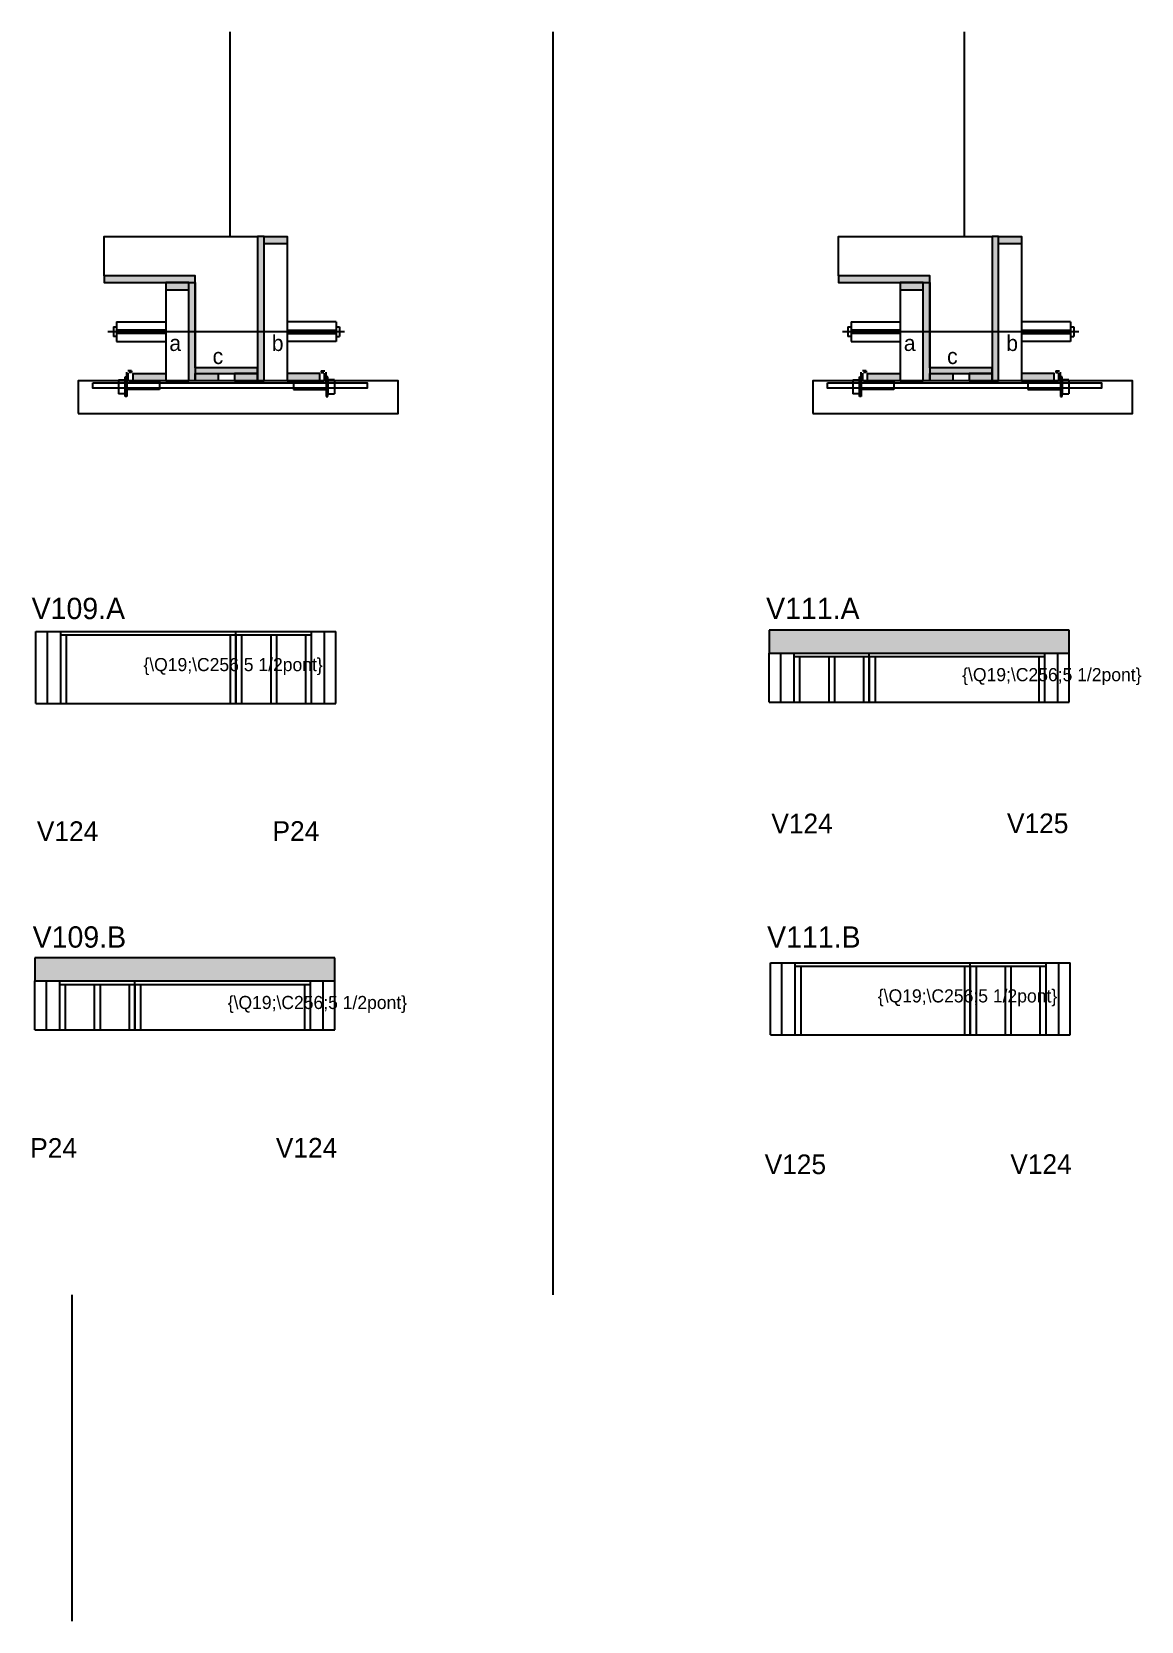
# Model space of a CAD drawing. Header units: metres. Extents: x 3571 to 4248, y 13654 to 14624.
import ezdxf

# ---------------------------------------------------------------- set-up
doc = ezdxf.new("R2010")
doc.units = ezdxf.units.M
for name, color, linetype in [('5', 7, 'Continuous'), ('barrote', 7, 'Continuous'), ('CONCRETO', 7, 'Continuous'), ('COTA', 7, 'Continuous'), ('detalhes', 7, 'Continuous'), ('Hachura', 7, 'Continuous'), ('Madeira', 7, 'Continuous'), ('Painéis', 7, 'Continuous'), ('presilha', 7, 'Continuous'), ('SARR_2.2x7', 7, 'Continuous'), ('SARR_3.5x7', 7, 'Continuous'), ('SCO-___-LAJ', 7, 'Continuous'), ('TENSOR', 7, 'Continuous'), ('texto', 7, 'Continuous'), ('Texto Seção', 7, 'Continuous')]:
    doc.layers.add(name, color=color, linetype=linetype)

msp = doc.modelspace()

# ---------------------------------------------------------------- hatches: boundary and pattern name
at = {"layer": 'COTA'}
h = msp.add_hatch(color=7, dxfattribs=at)
h.dxf.hatch_style = 1
h.paths.add_polyline_path([(4203.97, 14259.15), (4020.97, 14259.15), (4020.97, 14259.15), (4020.97, 14245.15), (4020.97, 14245.15), (4203.97, 14245.15), (4203.97, 14245.15), (4203.97, 14259.15)])
h = msp.add_hatch(color=7, dxfattribs=at)
h.dxf.hatch_style = 1
h.paths.add_polyline_path([(3755.74, 14059.09), (3572.74, 14059.09), (3572.74, 14059.09), (3572.74, 14045.09), (3572.74, 14045.09), (3755.74, 14045.09), (3755.74, 14045.09), (3755.74, 14059.09)])
at = {"layer": 'Hachura'}
h = msp.add_hatch(color=7, dxfattribs=at)
h.dxf.hatch_style = 1
h.paths.add_polyline_path([(3712.64, 14499.27), (3708.64, 14499.27), (3708.64, 14499.27), (3708.64, 14411.27), (3708.64, 14411.27), (3712.64, 14411.27), (3712.64, 14411.27), (3712.64, 14499.27)])
h = msp.add_hatch(color=7, dxfattribs=at)
h.dxf.hatch_style = 1
h.paths.add_polyline_path([(3712.64, 14494.87), (3712.64, 14499.27), (3712.64, 14499.27), (3726.64, 14499.27), (3726.64, 14499.27), (3726.64, 14494.87), (3726.64, 14494.87), (3712.64, 14494.87)])
h = msp.add_hatch(color=7, dxfattribs=at)
h.dxf.hatch_style = 1
h.paths.add_polyline_path([(4160.87, 14499.27), (4156.87, 14499.27), (4156.87, 14499.27), (4156.87, 14411.27), (4156.87, 14411.27), (4160.87, 14411.27), (4160.87, 14411.27), (4160.87, 14499.27)])
h = msp.add_hatch(color=7, dxfattribs=at)
h.dxf.hatch_style = 1
h.paths.add_polyline_path([(4160.87, 14494.87), (4160.87, 14499.27), (4160.87, 14499.27), (4174.87, 14499.27), (4174.87, 14499.27), (4174.87, 14494.87), (4174.87, 14494.87), (4160.87, 14494.87)])
h = msp.add_hatch(color=7, dxfattribs=at)
h.dxf.hatch_style = 1
h.paths.add_polyline_path([(3670.64, 14471.27), (3670.64, 14475.27), (3670.64, 14475.27), (3615.04, 14475.27), (3615.04, 14475.27), (3615.04, 14471.27), (3615.04, 14471.27), (3670.64, 14471.27)])
h = msp.add_hatch(color=7, dxfattribs=at)
h.dxf.hatch_style = 1
h.paths.add_polyline_path([(4118.87, 14471.27), (4118.87, 14475.27), (4118.87, 14475.27), (4063.27, 14475.27), (4063.27, 14475.27), (4063.27, 14471.27), (4063.27, 14471.27), (4118.87, 14471.27)])
h = msp.add_hatch(color=7, dxfattribs=at)
h.dxf.hatch_style = 1
h.paths.add_polyline_path([(3666.64, 14466.87), (3666.64, 14471.27), (3666.64, 14471.27), (3652.64, 14471.27), (3652.64, 14471.27), (3652.64, 14466.87), (3652.64, 14466.87), (3666.64, 14466.87)])
h = msp.add_hatch(color=7, dxfattribs=at)
h.dxf.hatch_style = 1
h.paths.add_polyline_path([(3666.64, 14471.27), (3670.64, 14471.27), (3670.64, 14471.27), (3670.64, 14411.27), (3670.64, 14411.27), (3666.64, 14411.27), (3666.64, 14411.27), (3666.64, 14471.27)])
h = msp.add_hatch(color=7, dxfattribs=at)
h.dxf.hatch_style = 1
h.paths.add_polyline_path([(4114.87, 14466.87), (4114.87, 14471.27), (4114.87, 14471.27), (4100.87, 14471.27), (4100.87, 14471.27), (4100.87, 14466.87), (4100.87, 14466.87), (4114.87, 14466.87)])
h = msp.add_hatch(color=7, dxfattribs=at)
h.dxf.hatch_style = 1
h.paths.add_polyline_path([(4114.87, 14471.27), (4118.87, 14471.27), (4118.87, 14471.27), (4118.87, 14411.27), (4118.87, 14411.27), (4114.87, 14411.27), (4114.87, 14411.27), (4114.87, 14471.27)])
h = msp.add_hatch(color=7, dxfattribs=at)
h.dxf.hatch_style = 1
h.paths.add_polyline_path([(3632.64, 14411.27), (3632.64, 14415.67), (3632.64, 14415.67), (3652.64, 14415.67), (3652.64, 14415.67), (3652.64, 14411.27), (3652.64, 14411.27), (3632.64, 14411.27)])
h = msp.add_hatch(color=7, dxfattribs=at)
h.dxf.hatch_style = 1
h.paths.add_polyline_path([(3708.64, 14415.67), (3708.64, 14419.27), (3708.64, 14419.27), (3670.64, 14419.27), (3670.64, 14419.27), (3670.64, 14415.67), (3670.64, 14415.67), (3708.64, 14415.67)])
h = msp.add_hatch(color=7, dxfattribs=at)
h.dxf.hatch_style = 1
h.paths.add_polyline_path([(3670.64, 14411.27), (3670.64, 14415.67), (3670.64, 14415.67), (3684.64, 14415.67), (3684.64, 14415.67), (3684.64, 14411.27), (3684.64, 14411.27), (3670.64, 14411.27)])
h = msp.add_hatch(color=7, dxfattribs=at)
h.dxf.hatch_style = 1
h.paths.add_polyline_path([(3708.64, 14411.27), (3708.64, 14415.67), (3708.64, 14415.67), (3694.64, 14415.67), (3694.64, 14415.67), (3694.64, 14411.27), (3694.64, 14411.27), (3708.64, 14411.27)])
h = msp.add_hatch(color=7, dxfattribs=at)
h.dxf.hatch_style = 1
h.paths.add_polyline_path([(3746.64, 14411.27), (3746.64, 14415.67), (3746.64, 14415.67), (3726.64, 14415.67), (3726.64, 14415.67), (3726.64, 14411.27), (3726.64, 14411.27), (3746.64, 14411.27)])
h = msp.add_hatch(color=7, dxfattribs=at)
h.dxf.hatch_style = 1
h.paths.add_polyline_path([(4080.87, 14411.27), (4080.87, 14415.67), (4080.87, 14415.67), (4100.87, 14415.67), (4100.87, 14415.67), (4100.87, 14411.27), (4100.87, 14411.27), (4080.87, 14411.27)])
h = msp.add_hatch(color=7, dxfattribs=at)
h.dxf.hatch_style = 1
h.paths.add_polyline_path([(4156.87, 14415.67), (4156.87, 14419.27), (4156.87, 14419.27), (4118.87, 14419.27), (4118.87, 14419.27), (4118.87, 14415.67), (4118.87, 14415.67), (4156.87, 14415.67)])
h = msp.add_hatch(color=7, dxfattribs=at)
h.dxf.hatch_style = 1
h.paths.add_polyline_path([(4118.87, 14411.27), (4118.87, 14415.67), (4118.87, 14415.67), (4132.87, 14415.67), (4132.87, 14415.67), (4132.87, 14411.27), (4132.87, 14411.27), (4118.87, 14411.27)])
h = msp.add_hatch(color=7, dxfattribs=at)
h.dxf.hatch_style = 1
h.paths.add_polyline_path([(4156.87, 14411.27), (4156.87, 14415.67), (4156.87, 14415.67), (4142.87, 14415.67), (4142.87, 14415.67), (4142.87, 14411.27), (4142.87, 14411.27), (4156.87, 14411.27)])
h = msp.add_hatch(color=7, dxfattribs=at)
h.dxf.hatch_style = 1
h.paths.add_polyline_path([(4194.87, 14411.27), (4194.87, 14415.67), (4194.87, 14415.67), (4174.87, 14415.67), (4174.87, 14415.67), (4174.87, 14411.27), (4174.87, 14411.27), (4194.87, 14411.27)])

# ---------------------------------------------------------------- linework, layer by layer
at = {"color": 7, "lineweight": 25}
for p, q in [((3620.64, 14444.24), (3620.64, 14438.24)), ((3620.64, 14444.24), (3622.64, 14444.24)), ((3622.64, 14447.24), (3622.64, 14435.24)), ((3622.64, 14447.24), (3652.64, 14447.24)), ((3756.64, 14447.24), (3726.64, 14447.24)), ((3756.64, 14447.24), (3756.64, 14435.24)), ((3756.64, 14444.24), (3758.64, 14444.24)), ((3758.64, 14444.24), (3758.64, 14438.24)), ((4068.87, 14444.24), (4068.87, 14438.24)), ((4068.87, 14444.24), (4070.87, 14444.24)), ((4070.87, 14447.24), (4070.87, 14435.24)), ((4070.87, 14447.24), (4100.87, 14447.24)), ((4204.87, 14447.24), (4174.87, 14447.24)), ((4204.87, 14447.24), (4204.87, 14435.24)), ((4204.87, 14444.24), (4206.87, 14444.24)), ((4206.87, 14444.24), (4206.87, 14438.24)), ((3622.64, 14438.24), (3620.64, 14438.24)), ((3652.64, 14442.24), (3622.64, 14442.24)), ((3652.64, 14440.24), (3622.64, 14440.24)), ((3622.64, 14435.24), (3652.64, 14435.24)), ((3726.64, 14442.24), (3756.64, 14442.24)), ((3726.64, 14440.24), (3756.64, 14440.24)), ((3756.64, 14435.24), (3726.64, 14435.24)), ((3756.64, 14438.24), (3758.64, 14438.24)), ((4070.87, 14438.24), (4068.87, 14438.24)), ((4100.87, 14442.24), (4070.87, 14442.24)), ((4100.87, 14440.24), (4070.87, 14440.24)), ((4070.87, 14435.24), (4100.87, 14435.24)), ((4174.87, 14442.24), (4204.87, 14442.24)), ((4174.87, 14440.24), (4204.87, 14440.24)), ((4204.87, 14435.24), (4174.87, 14435.24)), ((4204.87, 14438.24), (4206.87, 14438.24)), ((3595.58, 13654.27), (3595.58, 13853.52))]:
    msp.add_line(p, q, dxfattribs=at)
at = {"layer": 'barrote', "color": 7, "lineweight": 25}
for points in [[(3599.19, 14391.27), (3794.37, 14391.27), (3794.37, 14411.27), (3599.19, 14411.27)], [(4047.42, 14391.27), (4242.6, 14391.27), (4242.6, 14411.27), (4047.42, 14411.27)]]:
    msp.add_lwpolyline(points, close=True, dxfattribs=at)
at = {"layer": 'CONCRETO', "color": 7, "lineweight": 25}
for points in [[(3615.04, 14475.27), (3615.04, 14499.27), (3708.64, 14499.27), (3708.64, 14471.27), (3708.64, 14471.27), (3708.64, 14419.27), (3670.64, 14419.27), (3670.64, 14475.27)], [(4063.27, 14475.27), (4063.27, 14499.27), (4156.87, 14499.27), (4156.87, 14471.27), (4156.87, 14471.27), (4156.87, 14419.27), (4118.87, 14419.27), (4118.87, 14475.27)]]:
    msp.add_lwpolyline(points, close=True, dxfattribs=at)
at = {"layer": 'COTA', "color": 7, "lineweight": 25}
for p, q in [((3888.9, 14624.27), (3888.9, 13853.52)), ((4203.97, 14259.15), (4020.97, 14259.15)), ((4020.97, 14259.15), (4020.97, 14245.15)), ((4203.97, 14245.15), (4203.97, 14259.15)), ((3755.74, 14059.09), (3572.74, 14059.09)), ((3572.74, 14059.09), (3572.74, 14045.09)), ((3755.74, 14045.09), (3755.74, 14059.09))]:
    msp.add_line(p, q, dxfattribs=at)
at = {"layer": 'Defpoints', "color": 7, "lineweight": 25}
for p, q in [((3691.84, 14499.27), (3691.84, 14624.27)), ((4140.07, 14499.27), (4140.07, 14624.27))]:
    msp.add_line(p, q, dxfattribs=at)
at = {"layer": 'Madeira', "color": 7, "lineweight": 25}
for points in [[(3712.64, 14494.87), (3712.64, 14499.27), (3726.64, 14499.27), (3726.64, 14494.87)], [(3712.64, 14499.27), (3726.64, 14499.27), (3726.64, 14411.27), (3712.64, 14411.27)], [(4160.87, 14494.87), (4160.87, 14499.27), (4174.87, 14499.27), (4174.87, 14494.87)], [(4160.87, 14499.27), (4174.87, 14499.27), (4174.87, 14411.27), (4160.87, 14411.27)], [(3666.64, 14466.87), (3666.64, 14471.27), (3652.64, 14471.27), (3652.64, 14466.87)], [(3666.64, 14471.27), (3652.64, 14471.27), (3652.64, 14411.27), (3666.64, 14411.27)], [(4114.87, 14466.87), (4114.87, 14471.27), (4100.87, 14471.27), (4100.87, 14466.87)], [(4114.87, 14471.27), (4100.87, 14471.27), (4100.87, 14411.27), (4114.87, 14411.27)], [(3632.64, 14411.27), (3632.64, 14415.67), (3652.64, 14415.67), (3652.64, 14411.27)], [(3670.64, 14411.27), (3670.64, 14415.67), (3684.64, 14415.67), (3684.64, 14411.27)], [(3708.64, 14411.27), (3708.64, 14415.67), (3694.64, 14415.67), (3694.64, 14411.27)], [(3746.64, 14411.27), (3746.64, 14415.67), (3726.64, 14415.67), (3726.64, 14411.27)], [(4080.87, 14411.27), (4080.87, 14415.67), (4100.87, 14415.67), (4100.87, 14411.27)], [(4118.87, 14411.27), (4118.87, 14415.67), (4132.87, 14415.67), (4132.87, 14411.27)], [(4156.87, 14411.27), (4156.87, 14415.67), (4142.87, 14415.67), (4142.87, 14411.27)], [(4194.87, 14411.27), (4194.87, 14415.67), (4174.87, 14415.67), (4174.87, 14411.27)]]:
    msp.add_lwpolyline(points, close=True, dxfattribs=at)
at = {"layer": 'Painéis', "color": 7, "lineweight": 25}
for p, q in [((3573.4, 14258.35), (3756.4, 14258.35)), ((3573.4, 14214.35), (3573.4, 14258.35)), ((3695.4, 14214.35), (3695.4, 14258.35)), ((3756.4, 14214.35), (3756.4, 14258.35)), ((4020.97, 14245.15), (4203.97, 14245.15)), ((4020.97, 14215.15), (4020.97, 14245.15)), ((4081.97, 14215.15), (4081.97, 14245.15)), ((4203.97, 14215.15), (4203.97, 14245.15)), ((3573.4, 14214.35), (3756.4, 14214.35)), ((4020.97, 14215.15), (4203.97, 14215.15)), ((4021.63, 14056.17), (4204.63, 14056.17)), ((4021.63, 14012.17), (4021.63, 14056.17)), ((4143.63, 14012.17), (4143.63, 14056.17)), ((4204.63, 14012.17), (4204.63, 14056.17)), ((3572.74, 14045.09), (3755.74, 14045.09)), ((3572.74, 14015.09), (3572.74, 14045.09)), ((3633.74, 14015.09), (3633.74, 14045.09)), ((3755.74, 14015.09), (3755.74, 14045.09)), ((3572.74, 14015.09), (3755.74, 14015.09)), ((4021.63, 14012.17), (4204.63, 14012.17))]:
    msp.add_line(p, q, dxfattribs=at)
for points in [[(3712.64, 14499.27), (3708.64, 14499.27), (3708.64, 14411.27), (3712.64, 14411.27)], [(4160.87, 14499.27), (4156.87, 14499.27), (4156.87, 14411.27), (4160.87, 14411.27)], [(3670.64, 14471.27), (3670.64, 14475.27), (3615.04, 14475.27), (3615.04, 14471.27)], [(4118.87, 14471.27), (4118.87, 14475.27), (4063.27, 14475.27), (4063.27, 14471.27)], [(3666.64, 14471.27), (3670.64, 14471.27), (3670.64, 14411.27), (3666.64, 14411.27)], [(4114.87, 14471.27), (4118.87, 14471.27), (4118.87, 14411.27), (4114.87, 14411.27)], [(3708.64, 14415.67), (3708.64, 14419.27), (3670.64, 14419.27), (3670.64, 14415.67)], [(4156.87, 14415.67), (4156.87, 14419.27), (4118.87, 14419.27), (4118.87, 14415.67)]]:
    msp.add_lwpolyline(points, close=True, dxfattribs=at)
at = {"layer": 'presilha', "color": 7, "lineweight": 25}
for p, q in [((3628.77, 14410.4), (3628.77, 14416.55)), ((3631.77, 14417.31), (3629.53, 14417.31)), ((3629.77, 14411.02), (3629.77, 14415.93)), ((3631.77, 14416.31), (3630.15, 14416.31)), ((3631.77, 14417.31), (3631.77, 14416.31)), ((3747.51, 14417.31), (3747.51, 14416.31)), ((3747.51, 14417.31), (3749.75, 14417.31)), ((3747.51, 14416.31), (3749.13, 14416.31)), ((3749.51, 14411.02), (3749.51, 14415.93)), ((3750.51, 14410.4), (3750.51, 14416.55)), ((4077, 14410.4), (4077, 14416.55)), ((4080, 14417.31), (4077.76, 14417.31)), ((4078, 14411.02), (4078, 14415.93)), ((4080, 14416.31), (4078.38, 14416.31)), ((4080, 14417.31), (4080, 14416.31)), ((4195.74, 14417.31), (4195.74, 14416.31)), ((4195.74, 14417.31), (4197.98, 14417.31)), ((4195.74, 14416.31), (4197.36, 14416.31)), ((4197.74, 14411.02), (4197.74, 14415.93)), ((4198.74, 14410.4), (4198.74, 14416.55)), ((3623.77, 14411.97), (3627.77, 14411.97)), ((3623.77, 14411.97), (3623.77, 14403.31)), ((3627.77, 14413.64), (3628.77, 14413.64)), ((3627.77, 14401.64), (3627.77, 14413.64)), ((3627.77, 14411.97), (3627.77, 14403.31)), ((3628.77, 14413.64), (3628.77, 14401.64)), ((3648.77, 14406.04), (3628.77, 14406.04)), ((3648.77, 14410.64), (3630.15, 14410.64)), ((3648.77, 14410.64), (3648.77, 14406.04)), ((3730.51, 14410.64), (3730.51, 14406.04)), ((3730.51, 14410.64), (3749.13, 14410.64)), ((3730.51, 14406.04), (3750.51, 14406.04)), ((3751.51, 14413.64), (3750.51, 14413.64)), ((3750.51, 14413.64), (3750.51, 14401.64)), ((3751.51, 14401.64), (3751.51, 14413.64)), ((3755.51, 14411.97), (3751.51, 14411.97)), ((3751.51, 14411.97), (3751.51, 14403.31)), ((3755.51, 14411.97), (3755.51, 14403.31)), ((4072, 14411.97), (4076, 14411.97)), ((4072, 14411.97), (4072, 14403.31)), ((4076, 14413.64), (4077, 14413.64)), ((4076, 14401.64), (4076, 14413.64)), ((4076, 14411.97), (4076, 14403.31)), ((4077, 14413.64), (4077, 14401.64)), ((4097, 14406.04), (4077, 14406.04)), ((4097, 14410.64), (4078.38, 14410.64)), ((4097, 14410.64), (4097, 14406.04)), ((4178.74, 14410.64), (4178.74, 14406.04)), ((4178.74, 14410.64), (4197.36, 14410.64)), ((4178.74, 14406.04), (4198.74, 14406.04)), ((4199.74, 14413.64), (4198.74, 14413.64)), ((4198.74, 14413.64), (4198.74, 14401.64)), ((4199.74, 14401.64), (4199.74, 14413.64)), ((4203.74, 14411.97), (4199.74, 14411.97)), ((4199.74, 14411.97), (4199.74, 14403.31)), ((4203.74, 14411.97), (4203.74, 14403.31)), ((3627.77, 14403.31), (3623.77, 14403.31)), ((3628.77, 14401.64), (3627.77, 14401.64)), ((3750.51, 14401.64), (3751.51, 14401.64)), ((3751.51, 14403.31), (3755.51, 14403.31)), ((4076, 14403.31), (4072, 14403.31)), ((4077, 14401.64), (4076, 14401.64)), ((4198.74, 14401.64), (4199.74, 14401.64)), ((4199.74, 14403.31), (4203.74, 14403.31))]:
    msp.add_line(p, q, dxfattribs=at)
at = {"layer": 'SARR_2.2x7', "color": 7, "lineweight": 25}
for p, q in [((3580.4, 14214.35), (3580.4, 14258.35)), ((3588.4, 14256.15), (3695.4, 14256.15)), ((3695.4, 14256.15), (3741.4, 14256.15)), ((3749.4, 14214.35), (3749.4, 14258.35)), ((4027.97, 14215.15), (4027.97, 14245.15)), ((4035.97, 14242.95), (4081.97, 14242.95)), ((4081.97, 14242.95), (4188.97, 14242.95)), ((4196.97, 14215.15), (4196.97, 14245.15)), ((4028.63, 14012.17), (4028.63, 14056.17)), ((4197.63, 14012.17), (4197.63, 14056.17)), ((4036.63, 14053.97), (4143.63, 14053.97)), ((4143.63, 14053.97), (4189.63, 14053.97)), ((3579.74, 14015.09), (3579.74, 14045.09)), ((3587.74, 14042.89), (3633.74, 14042.89)), ((3633.74, 14042.89), (3740.74, 14042.89)), ((3748.74, 14015.09), (3748.74, 14045.09))]:
    msp.add_line(p, q, dxfattribs=at)
at = {"layer": 'SARR_3.5x7', "color": 7, "lineweight": 25}
for p, q in [((3588.4, 14258.35), (3588.4, 14214.35)), ((3591.9, 14256.15), (3591.9, 14214.35)), ((3691.9, 14256.15), (3691.9, 14214.35)), ((3695.4, 14256.15), (3695.4, 14214.35)), ((3698.9, 14256.15), (3698.9, 14214.35)), ((3716.65, 14256.15), (3716.65, 14214.35)), ((3720.15, 14256.15), (3720.15, 14214.35)), ((3737.9, 14256.15), (3737.9, 14214.35)), ((3741.4, 14258.35), (3741.4, 14214.35)), ((4035.97, 14245.15), (4035.97, 14215.15)), ((4039.47, 14242.95), (4039.47, 14215.15)), ((4057.22, 14242.95), (4057.22, 14215.15)), ((4060.72, 14242.95), (4060.72, 14215.15)), ((4078.47, 14242.95), (4078.47, 14215.15)), ((4081.97, 14242.95), (4081.97, 14215.15)), ((4085.47, 14242.95), (4085.47, 14215.15)), ((4185.47, 14242.95), (4185.47, 14215.15)), ((4188.97, 14245.15), (4188.97, 14215.15)), ((3588.4, 14214.35), (3591.9, 14214.35)), ((3691.9, 14214.35), (3695.4, 14214.35)), ((3695.4, 14214.35), (3698.9, 14214.35)), ((3737.9, 14214.35), (3741.4, 14214.35)), ((4035.97, 14215.15), (4039.47, 14215.15)), ((4078.47, 14215.15), (4081.97, 14215.15)), ((4081.97, 14215.15), (4085.47, 14215.15)), ((4185.47, 14215.15), (4188.97, 14215.15)), ((4036.63, 14056.17), (4036.63, 14012.17)), ((4189.63, 14056.17), (4189.63, 14012.17)), ((4040.13, 14053.97), (4040.13, 14012.17)), ((4140.13, 14053.97), (4140.13, 14012.17)), ((4143.63, 14053.97), (4143.63, 14012.17)), ((4147.13, 14053.97), (4147.13, 14012.17)), ((4164.88, 14053.97), (4164.88, 14012.17)), ((4168.38, 14053.97), (4168.38, 14012.17)), ((4186.13, 14053.97), (4186.13, 14012.17)), ((3587.74, 14045.09), (3587.74, 14015.09)), ((3591.24, 14042.89), (3591.24, 14015.09)), ((3608.99, 14042.89), (3608.99, 14015.09)), ((3612.49, 14042.89), (3612.49, 14015.09)), ((3630.24, 14042.89), (3630.24, 14015.09)), ((3633.74, 14042.89), (3633.74, 14015.09)), ((3637.24, 14042.89), (3637.24, 14015.09)), ((3737.24, 14042.89), (3737.24, 14015.09)), ((3740.74, 14045.09), (3740.74, 14015.09)), ((3587.74, 14015.09), (3591.24, 14015.09)), ((3630.24, 14015.09), (3633.74, 14015.09)), ((3633.74, 14015.09), (3637.24, 14015.09)), ((3737.24, 14015.09), (3740.74, 14015.09)), ((4036.63, 14012.17), (4040.13, 14012.17)), ((4140.13, 14012.17), (4143.63, 14012.17)), ((4143.63, 14012.17), (4147.13, 14012.17)), ((4186.13, 14012.17), (4189.63, 14012.17))]:
    msp.add_line(p, q, dxfattribs=at)
at = {"layer": 'SCO-___-LAJ', "color": 7, "lineweight": 25}
for points in [[(3608.19, 14409.94), (3775.49, 14409.94), (3775.49, 14406.74), (3608.19, 14406.74)], [(4056.42, 14409.94), (4223.72, 14409.94), (4223.72, 14406.74), (4056.42, 14406.74)]]:
    msp.add_lwpolyline(points, close=True, dxfattribs=at)
at = {"layer": 'TENSOR', "color": 7, "lineweight": 25}
for p, q in [((3761.64, 14441.24), (3617.34, 14441.24)), ((4209.87, 14441.24), (4065.57, 14441.24))]:
    msp.add_line(p, q, dxfattribs=at)

# ---------------------------------------------------------------- texts
at = {"layer": '5', "color": 7, "lineweight": 25}
for s, p in [('P24', (3717.77, 14130.52)), ('V124', (4022.2, 14135.11)), ('V125', (4166, 14135.22)), ('V124', (3573.97, 14130.42)), ('P24', (3569.9, 13937.1)), ('V124', (3719.81, 13937.21)), ('V125', (4018.13, 13927.12)), ('V124', (4168.04, 13927.23))]:
    msp.add_text(s, height=12, dxfattribs=at).set_placement(p)
at = {"layer": 'detalhes', "color": 7, "lineweight": 25}
for s, p in [('a', (3654.81, 14429.48)), ('b', (3717.36, 14429.46)), ('a', (4103.04, 14429.48)), ('b', (4165.59, 14429.46)), ('c', (3681.24, 14421.51)), ('c', (4129.47, 14421.51))]:
    msp.add_text(s, height=9.6, dxfattribs=at).set_placement(p)
at = {"layer": 'texto', "color": 7, "lineweight": 25}
for p in [(3638.97, 14234.09), (4138.67, 14227.95), (3690.44, 14027.88), (4087.2, 14031.9)]:
    msp.add_text('{\\Q19;\\C256;5 1/2pont}', height=8, dxfattribs=at).set_placement(p)
at = {"layer": 'Texto Seção', "color": 7, "lineweight": 25}
for s, p in [('V109.A', (3570.78, 14265.84)), ('V111.A', (4019.01, 14265.84)), ('V109.B', (3571.4, 14065.35)), ('V111.B', (4019.63, 14065.35))]:
    msp.add_text(s, height=13, dxfattribs=at).set_placement(p)

doc.saveas('drawing.dxf')
